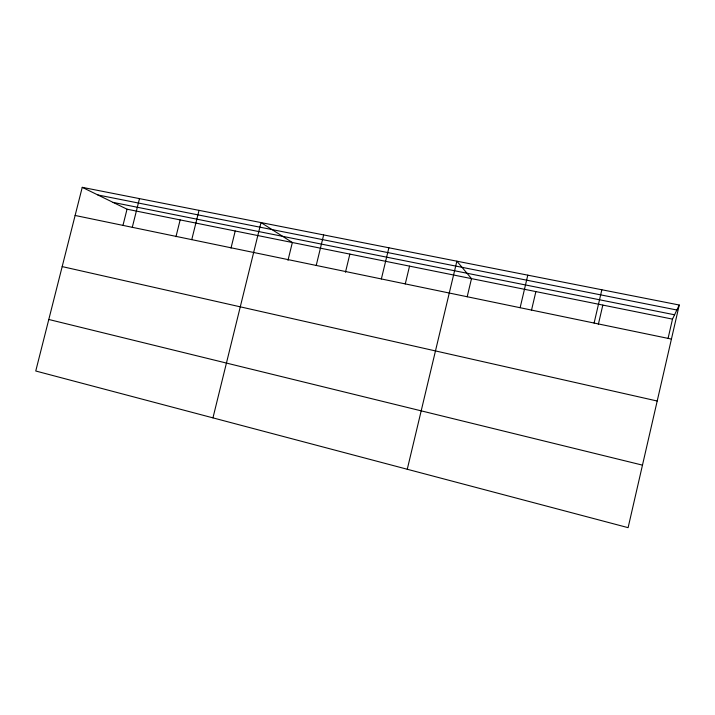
<?xml version="1.0" encoding="UTF-8"?>
<svg xmlns="http://www.w3.org/2000/svg" width="715" height="715" viewBox="0 0 715 715"><rect width="100%" height="100%" fill="white"/><g stroke="black" fill="none" stroke-linecap="round" stroke-linejoin="round"><path stroke-width="1.07" d="M668.123 338.159L672.493 319.122L679.25 305.019L82.243 187.339L35.75 371.005L628.11 527.661L679.25 305.019M594.102 323.046L601.851 289.763M598.339 324.395L602.825 305.082M531.433 310.516L535.884 291.595M520.127 307.709L527.795 275.159M407.264 469.255L456.867 261.181L471.498 278.618L467.181 296.788M405.262 283.944L409.543 266.132M345.461 272.254L349.858 254.102M381.363 278.948L388.88 247.783M316.218 265.444L323.654 234.922M212.954 417.864L261.011 222.571L292.346 242.51L287.984 260.332M230.999 248.114L235.217 230.999M175.97 236.701L180.153 219.907M191.754 239.641L199.029 210.353M122.989 225.305L127.029 209.2L82.243 187.339M132.284 227.316L139.488 198.618M97.91 194.981L676.864 310.006M113.113 202.408L674.567 314.788M127.029 209.2L672.493 319.122M75.12 215.465L671.43 339.08M62.178 266.597L657.201 401.017M48.79 319.48L642.472 465.134"/></g></svg>
